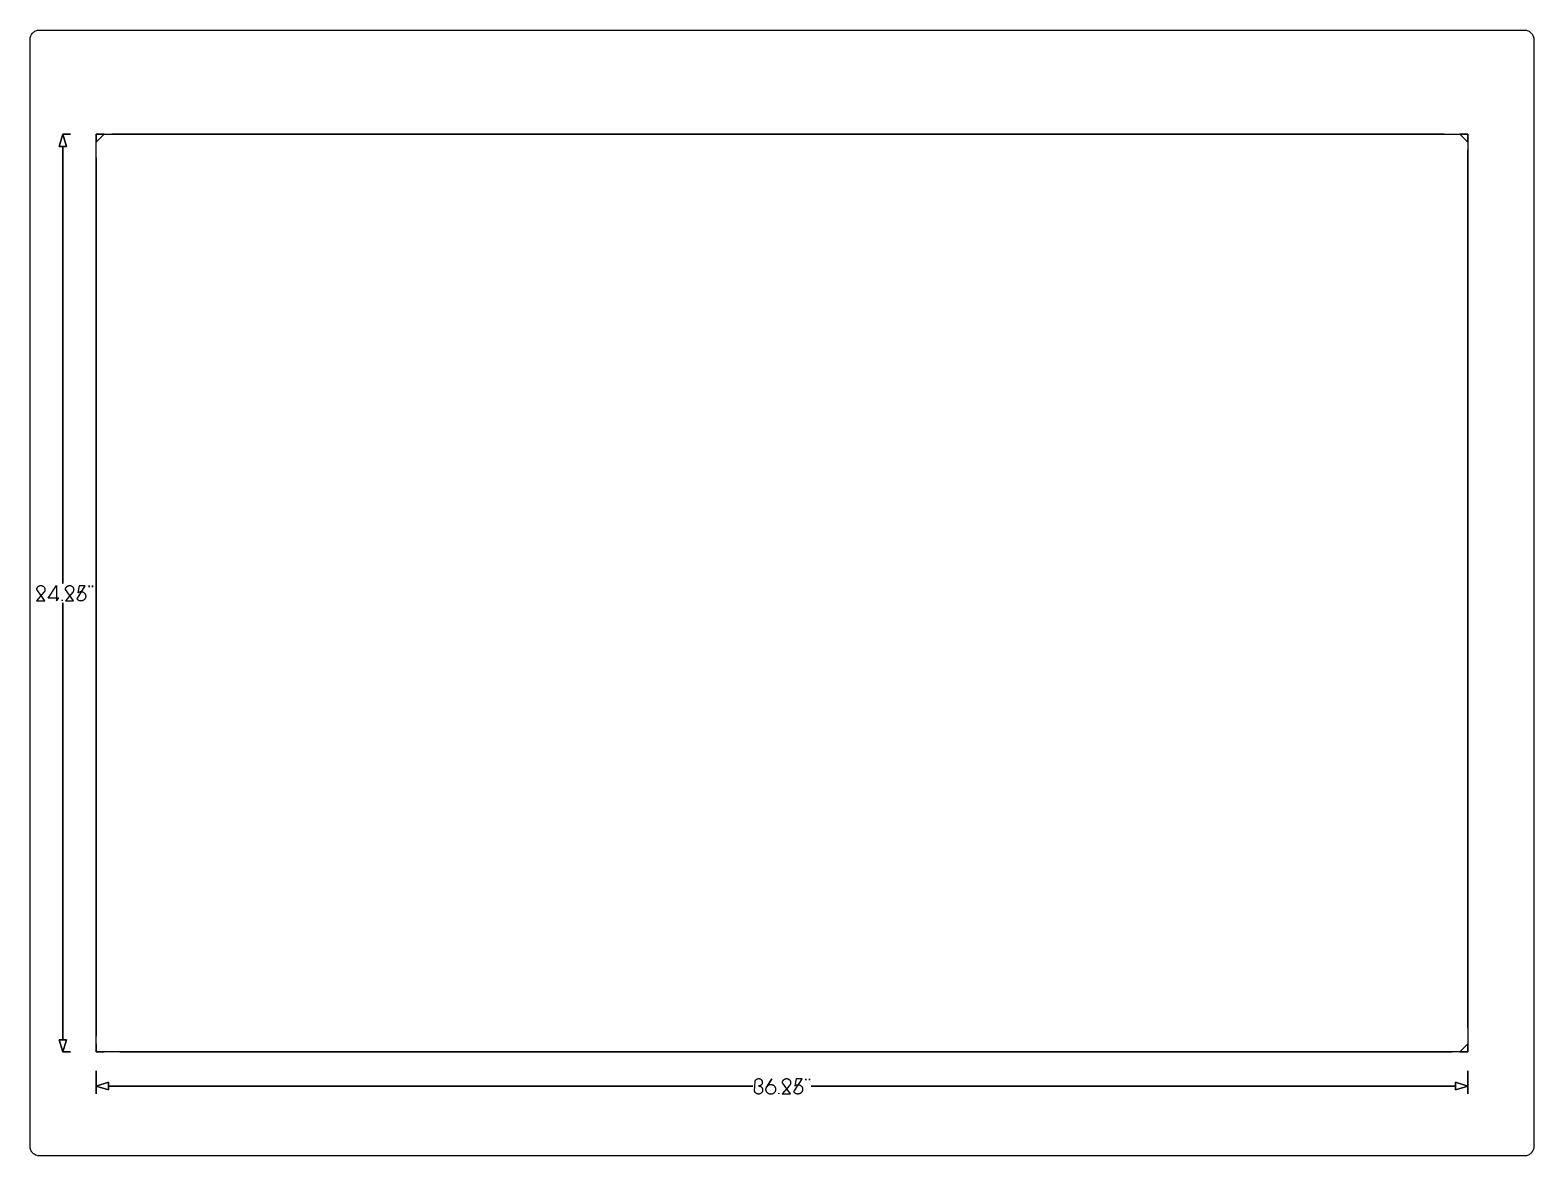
# Model space of a CAD drawing. Header units: metres. Extents: x 0 to 39.8, y 0 to 29.7.
import ezdxf

# ---------------------------------------------------------------- set-up
doc = ezdxf.new("R2010")
doc.units = ezdxf.units.M
for name, color, linetype in [('CUT_BORDERS', 7, 'Continuous'), ('CUT_HOLES', 1, 'Continuous'), ('REFERENCE', 9, 'Continuous')]:
    doc.layers.add(name, color=color, linetype=linetype)

msp = doc.modelspace()

# ---------------------------------------------------------------- linework, layer by layer
at = {"layer": 'CUT_BORDERS'}
for points in [[(0.249, 29.748), (39.498, 29.748), (39.524, 29.746), (39.55, 29.742), (39.575, 29.736), (39.599, 29.727), (39.621, 29.715), (39.642, 29.702), (39.662, 29.687), (39.68, 29.67), (39.697, 29.651), (39.711, 29.631), (39.723, 29.609), (39.734, 29.586), (39.741, 29.562), (39.747, 29.537), (39.75, 29.511), (39.75, 29.484), (39.75, 0.25), (39.749, 0.225), (39.745, 0.2), (39.739, 0.176), (39.731, 0.154), (39.721, 0.132), (39.708, 0.111), (39.694, 0.092), (39.679, 0.074), (39.661, 0.058), (39.642, 0.043), (39.622, 0.03), (39.601, 0.02), (39.578, 0.011), (39.555, 0.004), (39.53, 0), (39.505, -0.002), (0.252, -0.002), (0.227, -0.001), (0.201, 0.003), (0.177, 0.009), (0.154, 0.017), (0.132, 0.028), (0.111, 0.041), (0.092, 0.055), (0.074, 0.072), (0.057, 0.09), (0.043, 0.109), (0.03, 0.13), (0.02, 0.152), (0.011, 0.176), (0.005, 0.2), (0.001, 0.225), (0, 0.251), (0, 29.495), (0.001, 29.521), (0.005, 29.546), (0.011, 29.57), (0.019, 29.593), (0.03, 29.615), (0.042, 29.635), (0.057, 29.655), (0.073, 29.673), (0.09, 29.689), (0.11, 29.703), (0.13, 29.716), (0.152, 29.727), (0.175, 29.736), (0.199, 29.742), (0.223, 29.746), (0.249, 29.748)], [(1.75, 26.998), (38, 26.998), (38, 2.748), (1.75, 2.748), (1.75, 26.998)]]:
    msp.add_lwpolyline(points, close=True, dxfattribs=at)
at = {"layer": 'CUT_HOLES'}
for points in [[(1.958, 26.998), (1.75, 26.998), (1.75, 26.789)], [(37.38, 26.998), (2.164, 26.998)], [(38, 26.789), (38, 26.998), (37.792, 26.998)], [(1.75, 26.371), (1.75, 3.165)], [(38, 3.374), (38, 26.58)], [(1.75, 2.956), (1.75, 2.748)], [(37.792, 2.748), (38, 2.748), (38, 2.956)], [(1.75, 2.748), (1.958, 2.748)], [(2.37, 2.748), (37.586, 2.748)]]:
    msp.add_lwpolyline(points, close=True, dxfattribs=at)
at = {"layer": 'REFERENCE'}
for points in [[(0.866, 26.996), (0.766, 26.672)], [(0.766, 26.672), (0.966, 26.672)], [(0.866, 26.996), (1.066, 26.996)], [(0.966, 26.672), (0.866, 26.996)], [(0.866, 26.672), (0.866, 15.121)], [(0.177, 14.963), (0.177, 14.968), (0.178, 14.973), (0.178, 14.979), (0.179, 14.984), (0.181, 14.989), (0.182, 14.994), (0.184, 14.999), (0.186, 15.004), (0.188, 15.009), (0.19, 15.013), (0.193, 15.018), (0.196, 15.022), (0.199, 15.027), (0.202, 15.031), (0.206, 15.035), (0.21, 15.038), (0.214, 15.042), (0.218, 15.046), (0.222, 15.049), (0.226, 15.052), (0.231, 15.055), (0.235, 15.057), (0.24, 15.06), (0.245, 15.062), (0.25, 15.063), (0.255, 15.065), (0.26, 15.066), (0.265, 15.068), (0.27, 15.068), (0.276, 15.069), (0.281, 15.069), (0.286, 15.069), (0.291, 15.069), (0.297, 15.069), (0.302, 15.069), (0.307, 15.068), (0.312, 15.067), (0.317, 15.065), (0.322, 15.064), (0.327, 15.062), (0.332, 15.06), (0.337, 15.058), (0.341, 15.055), (0.346, 15.052), (0.35, 15.049), (0.354, 15.046), (0.358, 15.043), (0.362, 15.039), (0.366, 15.035), (0.369, 15.031), (0.373, 15.027), (0.376, 15.022), (0.379, 15.018), (0.381, 15.013), (0.384, 15.008), (0.386, 15.004), (0.388, 14.999), (0.389, 14.993), (0.391, 14.988), (0.392, 14.983), (0.393, 14.978), (0.393, 14.972), (0.394, 14.967), (0.394, 14.962), (0.394, 14.957), (0.393, 14.952), (0.393, 14.947), (0.392, 14.942), (0.391, 14.938), (0.39, 14.933), (0.389, 14.928), (0.387, 14.924), (0.385, 14.919), (0.383, 14.915), (0.381, 14.91), (0.379, 14.906), (0.376, 14.902), (0.373, 14.898), (0.37, 14.894), (0.367, 14.891), (0.173, 14.665), (0.393, 14.665)], [(0.756, 14.733), (0.482, 14.733), (0.696, 15.067), (0.696, 14.665)], [(0.936, 14.963), (0.936, 14.968), (0.937, 14.973), (0.938, 14.979), (0.938, 14.984), (0.94, 14.989), (0.941, 14.994), (0.943, 14.999), (0.945, 15.004), (0.947, 15.009), (0.949, 15.013), (0.952, 15.018), (0.955, 15.022), (0.958, 15.027), (0.962, 15.031), (0.965, 15.035), (0.969, 15.038), (0.973, 15.042), (0.977, 15.046), (0.981, 15.049), (0.985, 15.052), (0.99, 15.055), (0.994, 15.057), (0.999, 15.06), (1.004, 15.062), (1.009, 15.063), (1.014, 15.065), (1.019, 15.066), (1.024, 15.068), (1.029, 15.068), (1.035, 15.069), (1.04, 15.069), (1.045, 15.069), (1.051, 15.069), (1.056, 15.069), (1.061, 15.069), (1.066, 15.068), (1.071, 15.067), (1.076, 15.065), (1.081, 15.064), (1.086, 15.062), (1.091, 15.06), (1.096, 15.058), (1.1, 15.055), (1.105, 15.052), (1.109, 15.049), (1.113, 15.046), (1.117, 15.043), (1.121, 15.039), (1.125, 15.035), (1.129, 15.031), (1.132, 15.027), (1.135, 15.022), (1.138, 15.018), (1.14, 15.013), (1.143, 15.008), (1.145, 15.004), (1.147, 14.999), (1.148, 14.993), (1.15, 14.988), (1.151, 14.983), (1.152, 14.978), (1.152, 14.972), (1.153, 14.967), (1.153, 14.962), (1.153, 14.957), (1.152, 14.952), (1.152, 14.947), (1.151, 14.942), (1.15, 14.938), (1.149, 14.933), (1.148, 14.928), (1.146, 14.924), (1.144, 14.919), (1.142, 14.915), (1.14, 14.91), (1.138, 14.906), (1.135, 14.902), (1.132, 14.898), (1.129, 14.894), (1.126, 14.891), (0.932, 14.665), (1.152, 14.665)], [(1.456, 15.066), (1.3, 15.066), (1.266, 14.879), (1.27, 14.883), (1.274, 14.886), (1.278, 14.889), (1.283, 14.892), (1.288, 14.895), (1.292, 14.898), (1.297, 14.9), (1.302, 14.902), (1.308, 14.904), (1.313, 14.905), (1.318, 14.906), (1.323, 14.907), (1.329, 14.908), (1.334, 14.909), (1.34, 14.909), (1.345, 14.909), (1.351, 14.909), (1.358, 14.908), (1.364, 14.908), (1.37, 14.907), (1.376, 14.905), (1.382, 14.904), (1.388, 14.902), (1.394, 14.9), (1.4, 14.897), (1.405, 14.894), (1.411, 14.891), (1.416, 14.888), (1.421, 14.884), (1.426, 14.88), (1.431, 14.876), (1.435, 14.872), (1.439, 14.867), (1.443, 14.863), (1.447, 14.858), (1.45, 14.853), (1.454, 14.848), (1.456, 14.843), (1.459, 14.837), (1.462, 14.832), (1.464, 14.826), (1.465, 14.821), (1.467, 14.815), (1.468, 14.809), (1.469, 14.803), (1.47, 14.797), (1.47, 14.791), (1.47, 14.785), (1.47, 14.779), (1.47, 14.773), (1.469, 14.767), (1.468, 14.761), (1.467, 14.756), (1.465, 14.75), (1.463, 14.745), (1.461, 14.739), (1.459, 14.734), (1.456, 14.728), (1.453, 14.723), (1.45, 14.718), (1.446, 14.714), (1.443, 14.709), (1.439, 14.705), (1.435, 14.7), (1.43, 14.696), (1.425, 14.692), (1.421, 14.688), (1.416, 14.684), (1.41, 14.681), (1.405, 14.677), (1.399, 14.675), (1.394, 14.672), (1.388, 14.67), (1.382, 14.668), (1.376, 14.666), (1.37, 14.665), (1.364, 14.664), (1.357, 14.663), (1.351, 14.662), (1.345, 14.662), (1.337, 14.662), (1.329, 14.663), (1.321, 14.664), (1.313, 14.665), (1.306, 14.667), (1.299, 14.67), (1.291, 14.673), (1.285, 14.676), (1.278, 14.68), (1.272, 14.685), (1.265, 14.69), (1.26, 14.695), (1.254, 14.701), (1.249, 14.707), (1.245, 14.713), (1.241, 14.72)], [(1.558, 15.067), (1.558, 15.027)], [(1.649, 15.067), (1.649, 15.027)], [(0.844, 14.688), (0.844, 14.665)], [(0.866, 14.614), (0.866, 3.069)], [(0.966, 3.069), (0.766, 3.069)], [(0.766, 3.069), (0.866, 2.746)], [(0.866, 2.746), (0.966, 3.069)], [(0.866, 2.746), (1.066, 2.746)], [(1.75, 2.248), (1.75, 1.642)], [(19.162, 1.967), (19.163, 1.971), (19.164, 1.974), (19.165, 1.977), (19.166, 1.98), (19.167, 1.983), (19.169, 1.986), (19.171, 1.989), (19.172, 1.992), (19.174, 1.995), (19.176, 1.998), (19.178, 2.001), (19.18, 2.003), (19.182, 2.006), (19.185, 2.008), (19.187, 2.011), (19.19, 2.013), (19.193, 2.016), (19.197, 2.019), (19.2, 2.022), (19.204, 2.025), (19.208, 2.027), (19.212, 2.029), (19.216, 2.031), (19.22, 2.033), (19.225, 2.035), (19.229, 2.036), (19.233, 2.037), (19.238, 2.038), (19.243, 2.039), (19.247, 2.04), (19.252, 2.04), (19.257, 2.04), (19.261, 2.04), (19.266, 2.039), (19.271, 2.039), (19.276, 2.038), (19.281, 2.037), (19.286, 2.036), (19.29, 2.035), (19.295, 2.033), (19.299, 2.031), (19.304, 2.029), (19.308, 2.027), (19.312, 2.024), (19.316, 2.021), (19.32, 2.018), (19.324, 2.015), (19.327, 2.012), (19.331, 2.008), (19.334, 2.005), (19.337, 2.001), (19.339, 1.997), (19.342, 1.993), (19.344, 1.989), (19.346, 1.985), (19.348, 1.981), (19.35, 1.976), (19.351, 1.972), (19.352, 1.967), (19.353, 1.963), (19.354, 1.958), (19.354, 1.953), (19.355, 1.949), (19.355, 1.944), (19.355, 1.939), (19.354, 1.934), (19.354, 1.929), (19.353, 1.925), (19.352, 1.92), (19.351, 1.915), (19.349, 1.911), (19.348, 1.906), (19.346, 1.902), (19.344, 1.897), (19.341, 1.893), (19.339, 1.889), (19.336, 1.885), (19.333, 1.881), (19.33, 1.878), (19.326, 1.874), (19.323, 1.871), (19.319, 1.867), (19.316, 1.865), (19.312, 1.862), (19.308, 1.859), (19.304, 1.857), (19.3, 1.855), (19.295, 1.853), (19.291, 1.851), (19.286, 1.85), (19.282, 1.849), (19.277, 1.848), (19.273, 1.847), (19.268, 1.846), (19.263, 1.846), (19.258, 1.846), (19.263, 1.846), (19.269, 1.846), (19.274, 1.845), (19.279, 1.844), (19.284, 1.843), (19.288, 1.841), (19.293, 1.84), (19.298, 1.838), (19.303, 1.836), (19.307, 1.834), (19.311, 1.831), (19.316, 1.828), (19.32, 1.825), (19.324, 1.822), (19.328, 1.819), (19.331, 1.815), (19.335, 1.811), (19.339, 1.807), (19.342, 1.803), (19.345, 1.799), (19.348, 1.794), (19.351, 1.79), (19.353, 1.785), (19.355, 1.78), (19.357, 1.775), (19.359, 1.77), (19.36, 1.765), (19.361, 1.76), (19.362, 1.755), (19.363, 1.749), (19.363, 1.744), (19.363, 1.739), (19.363, 1.733), (19.363, 1.728), (19.362, 1.723), (19.361, 1.718), (19.36, 1.713), (19.359, 1.707), (19.357, 1.702), (19.355, 1.698), (19.353, 1.693), (19.35, 1.688), (19.348, 1.684), (19.345, 1.679), (19.342, 1.675), (19.338, 1.671), (19.335, 1.667), (19.331, 1.663), (19.327, 1.659), (19.323, 1.656), (19.319, 1.653), (19.314, 1.65), (19.31, 1.647), (19.305, 1.644), (19.301, 1.642), (19.296, 1.64), (19.291, 1.638), (19.286, 1.636), (19.281, 1.635), (19.276, 1.634), (19.27, 1.633), (19.265, 1.632), (19.26, 1.632), (19.254, 1.632), (19.249, 1.632), (19.244, 1.632), (19.238, 1.633), (19.233, 1.634), (19.228, 1.635), (19.223, 1.636), (19.218, 1.638), (19.213, 1.64), (19.208, 1.642), (19.203, 1.644), (19.198, 1.647), (19.194, 1.65), (19.19, 1.653), (19.185, 1.656), (19.181, 1.66), (19.177, 1.663), (19.175, 1.666), (19.172, 1.669), (19.17, 1.673), (19.167, 1.676), (19.165, 1.679), (19.163, 1.682), (19.161, 1.686), (19.159, 1.689), (19.158, 1.693), (19.156, 1.697), (19.155, 1.7), (19.153, 1.704), (19.152, 1.708), (19.151, 1.712), (19.15, 1.716), (19.15, 1.72)], [(19.472, 1.826), (19.476, 1.833), (19.481, 1.839), (19.486, 1.846), (19.492, 1.851), (19.498, 1.857), (19.504, 1.862), (19.511, 1.866), (19.518, 1.87), (19.525, 1.874), (19.532, 1.877), (19.54, 1.88), (19.548, 1.882), (19.556, 1.883), (19.564, 1.884), (19.572, 1.885), (19.58, 1.885), (19.586, 1.885), (19.593, 1.884), (19.599, 1.884), (19.605, 1.882), (19.611, 1.881), (19.617, 1.879), (19.623, 1.877), (19.629, 1.875), (19.634, 1.873), (19.64, 1.87), (19.645, 1.867), (19.651, 1.863), (19.656, 1.859), (19.66, 1.856), (19.665, 1.851), (19.67, 1.847), (19.674, 1.842), (19.678, 1.838), (19.682, 1.833), (19.686, 1.827), (19.689, 1.822), (19.692, 1.817), (19.695, 1.811), (19.697, 1.805), (19.7, 1.799), (19.702, 1.793), (19.703, 1.787), (19.705, 1.781), (19.706, 1.775), (19.706, 1.769), (19.707, 1.762), (19.707, 1.756), (19.707, 1.75), (19.706, 1.743), (19.705, 1.737), (19.704, 1.731), (19.703, 1.725), (19.701, 1.719), (19.699, 1.713), (19.697, 1.707), (19.694, 1.701), (19.691, 1.696), (19.688, 1.69), (19.685, 1.685), (19.681, 1.68), (19.677, 1.675), (19.673, 1.671), (19.668, 1.666), (19.664, 1.662), (19.659, 1.657), (19.654, 1.653), (19.649, 1.65), (19.644, 1.646), (19.639, 1.643), (19.633, 1.64), (19.628, 1.638), (19.622, 1.635), (19.616, 1.633), (19.61, 1.632), (19.604, 1.63), (19.598, 1.629), (19.592, 1.629), (19.586, 1.628), (19.579, 1.628), (19.573, 1.628), (19.567, 1.628), (19.56, 1.629), (19.554, 1.63), (19.548, 1.632), (19.542, 1.633), (19.536, 1.635), (19.53, 1.638), (19.524, 1.64), (19.519, 1.643), (19.513, 1.646), (19.508, 1.65), (19.503, 1.654), (19.498, 1.658), (19.493, 1.662), (19.489, 1.666), (19.484, 1.671), (19.48, 1.676), (19.476, 1.681), (19.473, 1.686), (19.469, 1.691), (19.466, 1.696), (19.463, 1.702), (19.461, 1.708), (19.459, 1.713), (19.457, 1.719), (19.455, 1.725), (19.454, 1.732), (19.453, 1.738), (19.452, 1.744), (19.452, 1.75), (19.451, 1.757), (19.452, 1.761), (19.452, 1.766), (19.452, 1.77), (19.453, 1.775), (19.453, 1.779), (19.454, 1.784), (19.455, 1.788), (19.457, 1.793), (19.458, 1.797), (19.459, 1.801), (19.461, 1.806), (19.463, 1.81), (19.465, 1.814), (19.467, 1.818), (19.469, 1.822), (19.472, 1.826), (19.606, 2.036)], [(19.887, 1.933), (19.888, 1.938), (19.888, 1.944), (19.889, 1.949), (19.89, 1.954), (19.891, 1.959), (19.892, 1.964), (19.894, 1.969), (19.896, 1.974), (19.898, 1.979), (19.9, 1.984), (19.903, 1.988), (19.906, 1.993), (19.909, 1.997), (19.913, 2.001), (19.916, 2.005), (19.92, 2.009), (19.924, 2.012), (19.928, 2.016), (19.932, 2.019), (19.936, 2.022), (19.941, 2.025), (19.946, 2.027), (19.95, 2.03), (19.955, 2.032), (19.96, 2.034), (19.965, 2.035), (19.97, 2.037), (19.975, 2.038), (19.98, 2.039), (19.986, 2.039), (19.991, 2.04), (19.996, 2.04), (20.002, 2.04), (20.007, 2.039), (20.012, 2.039), (20.017, 2.038), (20.022, 2.037), (20.028, 2.036), (20.033, 2.034), (20.037, 2.032), (20.042, 2.03), (20.047, 2.028), (20.052, 2.025), (20.056, 2.023), (20.06, 2.02), (20.064, 2.016), (20.068, 2.013), (20.072, 2.009), (20.076, 2.005), (20.08, 2.001), (20.083, 1.997), (20.086, 1.993), (20.089, 1.988), (20.091, 1.984), (20.094, 1.979), (20.096, 1.974), (20.098, 1.969), (20.1, 1.964), (20.101, 1.959), (20.102, 1.953), (20.103, 1.948), (20.104, 1.943), (20.104, 1.937), (20.104, 1.932), (20.104, 1.927), (20.104, 1.922), (20.103, 1.917), (20.102, 1.913), (20.101, 1.908), (20.1, 1.903), (20.099, 1.898), (20.097, 1.894), (20.095, 1.889), (20.093, 1.885), (20.091, 1.881), (20.089, 1.877), (20.086, 1.872), (20.083, 1.868), (20.08, 1.865), (20.077, 1.861), (19.883, 1.636), (20.103, 1.636)], [(20.407, 2.036), (20.251, 2.036), (20.217, 1.849), (20.221, 1.853), (20.225, 1.856), (20.23, 1.86), (20.234, 1.863), (20.239, 1.865), (20.244, 1.868), (20.248, 1.87), (20.254, 1.872), (20.259, 1.874), (20.264, 1.875), (20.269, 1.877), (20.274, 1.878), (20.28, 1.878), (20.285, 1.879), (20.291, 1.879), (20.296, 1.879), (20.303, 1.879), (20.309, 1.879), (20.315, 1.878), (20.321, 1.877), (20.327, 1.876), (20.333, 1.874), (20.339, 1.872), (20.345, 1.87), (20.351, 1.867), (20.356, 1.865), (20.362, 1.862), (20.367, 1.858), (20.372, 1.855), (20.377, 1.851), (20.382, 1.847), (20.386, 1.842), (20.39, 1.838), (20.394, 1.833), (20.398, 1.828), (20.401, 1.823), (20.405, 1.818), (20.408, 1.813), (20.41, 1.808), (20.413, 1.802), (20.415, 1.797), (20.417, 1.791), (20.418, 1.785), (20.419, 1.779), (20.42, 1.773), (20.421, 1.767), (20.421, 1.761), (20.421, 1.755), (20.421, 1.749), (20.421, 1.743), (20.42, 1.738), (20.419, 1.732), (20.418, 1.726), (20.416, 1.72), (20.414, 1.715), (20.412, 1.709), (20.41, 1.704), (20.407, 1.699), (20.404, 1.694), (20.401, 1.689), (20.397, 1.684), (20.394, 1.679), (20.39, 1.675), (20.386, 1.671), (20.381, 1.666), (20.377, 1.662), (20.372, 1.658), (20.367, 1.654), (20.361, 1.651), (20.356, 1.648), (20.35, 1.645), (20.345, 1.642), (20.339, 1.64), (20.333, 1.638), (20.327, 1.636), (20.321, 1.635), (20.315, 1.634), (20.308, 1.633), (20.302, 1.633), (20.296, 1.633), (20.288, 1.633), (20.28, 1.633), (20.272, 1.634), (20.265, 1.636), (20.257, 1.638), (20.25, 1.64), (20.243, 1.643), (20.236, 1.647), (20.229, 1.651), (20.223, 1.655), (20.217, 1.66), (20.211, 1.665), (20.206, 1.671), (20.201, 1.677), (20.196, 1.684), (20.192, 1.69)], [(20.509, 2.038), (20.509, 1.998)], [(20.6, 2.038), (20.6, 1.998)], [(38, 2.248), (38, 1.642)], [(2.074, 1.942), (1.75, 1.842)], [(1.75, 1.842), (2.074, 1.742)], [(2.074, 1.742), (2.074, 1.942)], [(2.074, 1.842), (19.1, 1.842)], [(19.795, 1.659), (19.795, 1.636)], [(20.65, 1.842), (37.676, 1.842)], [(38, 1.842), (37.676, 1.942)], [(37.676, 1.942), (37.676, 1.742)], [(37.676, 1.742), (38, 1.842)]]:
    msp.add_lwpolyline(points, close=True, dxfattribs=at)

doc.saveas('drawing.dxf')
